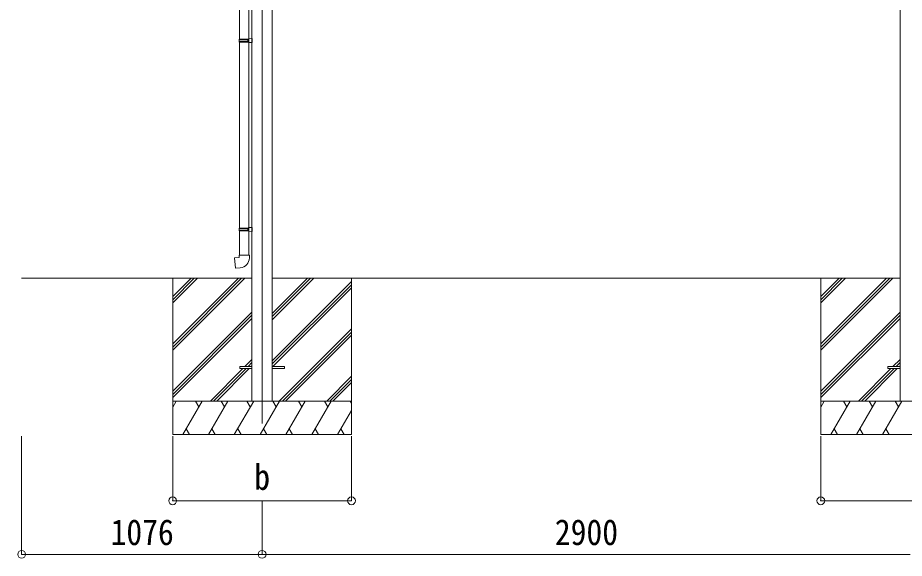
# Model space of a CAD drawing. Units: millimetres at full size. Extents: x -9783 to 9892, y -6828 to 6752.
# Drawn here: x -3142 to 825, y -1951 to 470 of the extents above; entities that cross this region are included whole.
import ezdxf
from ezdxf.enums import TextEntityAlignment as Align

# ---------------------------------------------------------------- set-up
doc = ezdxf.new("R2010")
doc.units = ezdxf.units.MM
doc.header["$LTSCALE"] = 35
doc.header["$PDMODE"] = 32
doc.header["$PDSIZE"] = 35
for name, color, linetype, lineweight in [('0-0_0', 7, 'Continuous', 9), ('0-1_本体', 4, 'Continuous', 9), ('0-2_部品', 7, 'Continuous', 9), ('0-8_PARTS2', 2, 'Continuous', 9), ('0-A_寸法', 4, 'Continuous', 9)]:
    doc.layers.add(name, color=color, linetype=linetype, lineweight=lineweight)
doc.styles.add('ＭＳ ゴシック', font='')
doc.styles.get('ＭＳ ゴシック').set_extended_font_data('MS Gothic')

msp = doc.modelspace()

# ---------------------------------------------------------------- linework, layer by layer
at = {"layer": '0-0_0'}
for p, q in [((-3124.71, -696.92), (-2093.91, -696.92)), ((-2448.71, -696.92), (-2448.71, -1396.92)), ((-2448.71, -991.1), (-2154.53, -696.92)), ((-2448.71, -1005.24), (-2140.38, -696.92)), ((-2448.71, -1019.38), (-2126.24, -696.92)), ((-2448.71, -807.25), (-2338.37, -696.92)), ((-2448.71, -793.11), (-2352.52, -696.92)), ((-2448.71, -778.97), (-2366.66, -696.92)), ((-2003.51, -696.92), (806.09, -696.92)), ((-2003.51, -882.55), (-1817.87, -696.92)), ((-2003.51, -868.41), (-1832.02, -696.92)), ((-2003.51, -854.27), (-1846.16, -696.92)), ((-2003.51, -1066.4), (-1648.71, -711.6)), ((-1648.71, -696.92), (-1648.71, -1396.92)), ((451.29, -696.92), (451.29, -1396.92)), ((451.29, -991.1), (745.47, -696.92)), ((451.29, -1005.24), (759.62, -696.92)), ((451.29, -1019.38), (773.76, -696.92)), ((451.29, -807.25), (561.63, -696.92)), ((451.29, -793.11), (547.48, -696.92)), ((451.29, -778.97), (533.34, -696.92)), ((-2003.51, -1080.54), (-1648.71, -725.74)), ((-2001.25, -1092.42), (-1648.71, -739.89)), ((-2448.71, -1203.23), (-2093.91, -848.43)), ((-2448.71, -1217.37), (-2093.91, -862.57)), ((451.29, -1203.23), (806.09, -848.43)), ((451.29, -1217.37), (806.09, -862.57)), ((-2448.71, -1231.52), (-2093.91, -876.72)), ((451.29, -1231.52), (806.09, -876.72)), ((-1971.9, -1246.92), (-1648.71, -923.73)), ((-1957.76, -1246.92), (-1648.71, -937.87)), ((-1943.61, -1246.92), (-1648.71, -952.02)), ((-2125.76, -1092.42), (-2093.91, -1060.56)), ((774.24, -1092.42), (806.09, -1060.56)), ((-2280.26, -1246.92), (-2134.76, -1101.42)), ((-2266.12, -1246.92), (-2120.62, -1101.42)), ((-2251.98, -1246.92), (-2106.48, -1101.42)), ((-2111.62, -1092.42), (-2093.91, -1074.71)), ((-2097.48, -1092.42), (-2093.91, -1088.85)), ((619.74, -1246.92), (765.24, -1101.42)), ((633.88, -1246.92), (779.38, -1101.42)), ((648.02, -1246.92), (793.52, -1101.42)), ((788.38, -1092.42), (806.09, -1074.71)), ((802.52, -1092.42), (806.09, -1088.85)), ((-1759.76, -1246.92), (-1648.71, -1135.86)), ((-1745.62, -1246.92), (-1648.71, -1150.01)), ((-1731.48, -1246.92), (-1648.71, -1164.15)), ((-1648.71, -1246.92), (-2448.71, -1246.92)), ((-2448.71, -1274.42), (-2432.83, -1246.92)), ((-2403.96, -1396.92), (-2317.36, -1246.92)), ((-2332.36, -1272.9), (-2347.36, -1246.92)), ((-2288.49, -1396.92), (-2201.89, -1246.92)), ((-2216.89, -1272.9), (-2231.89, -1246.92)), ((-2173.02, -1396.92), (-2086.42, -1246.92)), ((-2101.42, -1272.9), (-2116.42, -1246.92)), ((-2057.55, -1396.92), (-1970.95, -1246.92)), ((-1985.95, -1272.9), (-2000.95, -1246.92)), ((-1942.08, -1396.92), (-1855.48, -1246.92)), ((-1870.48, -1272.9), (-1885.48, -1246.92)), ((-1826.61, -1396.92), (-1740.01, -1246.92)), ((-1770.01, -1246.92), (-1755.01, -1272.9)), ((-1654.54, -1246.92), (-1648.71, -1257.02)), ((1251.29, -1246.92), (451.29, -1246.92)), ((451.29, -1274.42), (467.17, -1246.92)), ((496.04, -1396.92), (582.64, -1246.92)), ((567.64, -1272.9), (552.64, -1246.92)), ((611.51, -1396.92), (698.11, -1246.92)), ((683.11, -1272.9), (668.11, -1246.92)), ((726.98, -1396.92), (813.58, -1246.92)), ((798.58, -1272.9), (783.58, -1246.92)), ((-1711.14, -1396.92), (-1648.71, -1288.78)), ((-2388.96, -1370.94), (-2373.96, -1396.92)), ((-2273.49, -1370.94), (-2258.49, -1396.92)), ((-2158.02, -1370.94), (-2143.02, -1396.92)), ((-2042.55, -1370.94), (-2027.55, -1396.92)), ((-1927.08, -1370.94), (-1912.08, -1396.92)), ((-1811.61, -1370.94), (-1796.61, -1396.92)), ((-1696.14, -1370.94), (-1681.14, -1396.92)), ((511.04, -1370.94), (526.04, -1396.92)), ((626.51, -1370.94), (641.51, -1396.92)), ((741.98, -1370.94), (756.98, -1396.92)), ((-2448.71, -1396.92), (-1648.71, -1396.92)), ((451.29, -1396.92), (1251.29, -1396.92))]:
    msp.add_line(p, q, dxfattribs=at)
at = {"layer": '0-1_本体'}
for p, q in [((-2093.91, 1629.46), (-2093.91, -1246.92)), ((-2003.51, 1629.46), (-2003.51, -1246.92)), ((806.09, 1629.46), (806.09, -1246.92))]:
    msp.add_line(p, q, dxfattribs=at)
at = {"layer": '0-2_部品'}
for p, q in [((-2149.71, 1317.02), (-2149.71, 372.83)), ((-2107.71, 1314.46), (-2107.71, 375.39)), ((-2151.71, 370.83), (-2150.71, 372.83)), ((-2151.71, 370.83), (-2107.71, 370.83)), ((-2151.71, 370.83), (-2151.71, 362.83)), ((-2151.71, 362.83), (-2107.71, 362.83)), ((-2151.71, 362.83), (-2150.71, 360.83)), ((-2150.71, 372.83), (-2107.71, 372.83)), ((-2150.71, 360.83), (-2107.71, 360.83)), ((-2149.71, 360.83), (-2149.71, -472.33)), ((-2112.18, 370.83), (-2112.61, 372.83)), ((-2109.71, 375.33), (-2093.71, 375.8)), ((-2109.71, 373.33), (-2109.71, 375.33)), ((-2109.71, 373.33), (-2107.71, 373.33)), ((-2109.71, 358.33), (-2109.71, 360.33)), ((-2109.71, 358.33), (-2093.71, 357.86)), ((-2107.71, 358.27), (-2107.71, -469.77)), ((-2093.71, 375.8), (-2093.71, 357.86)), ((-2151.71, -474.33), (-2150.71, -472.33)), ((-2151.71, -474.33), (-2107.71, -474.33)), ((-2151.71, -474.33), (-2151.71, -482.33)), ((-2150.71, -472.33), (-2107.71, -472.33)), ((-2112.18, -474.33), (-2112.61, -472.33)), ((-2109.71, -469.83), (-2093.71, -469.36)), ((-2109.71, -471.83), (-2109.71, -469.83)), ((-2109.71, -471.83), (-2107.71, -471.83)), ((-2093.71, -469.36), (-2093.71, -487.3)), ((-2151.71, -482.33), (-2107.71, -482.33)), ((-2151.71, -482.33), (-2150.71, -484.33)), ((-2150.71, -484.33), (-2107.71, -484.33)), ((-2149.71, -484.33), (-2149.71, -594.33)), ((-2109.71, -486.83), (-2109.71, -484.83)), ((-2109.71, -486.83), (-2093.71, -487.3)), ((-2107.71, -486.89), (-2107.71, -594.33)), ((-2151.71, -594.33), (-2105.71, -594.33)), ((-2151.71, -604.33), (-2151.71, -594.33)), ((-2105.71, -594.33), (-2105.71, -605.24))]:
    msp.add_line(p, q, dxfattribs=at)
at = {"layer": '0-2_部品', "color": 4}
for p, q in [((-2148.51, -1092.42), (-2148.51, -1101.42)), ((-2093.71, -1092.42), (-2148.51, -1092.42)), ((-2093.71, -1101.42), (-2148.51, -1101.42)), ((-1948.91, -1092.42), (-2003.71, -1092.42)), ((751.49, -1092.42), (751.49, -1101.42)), ((806.29, -1092.42), (751.49, -1092.42)), ((806.29, -1101.42), (751.49, -1101.42))]:
    msp.add_line(p, q, dxfattribs=at)
at = {"layer": '0-2_部品'}
for points in [[(-2112.18, 370.83), (-2112.18, 362.83), (-2112.61, 360.83)], [(-2109.71, 360.33), (-2107.71, 360.33), (-2107.71, 373.33)], [(-2112.18, -474.33), (-2112.18, -482.33), (-2112.61, -484.33)], [(-2109.71, -484.83), (-2107.71, -484.83), (-2107.71, -471.83)], [(-2146.78, -650.07), (-2167.62, -651.9), (-2171.63, -606.07), (-2151.71, -604.33)]]:
    msp.add_lwpolyline(points, dxfattribs=at)
at = {"layer": '0-2_部品', "color": 4}
msp.add_lwpolyline([(-1948.91, -1092.42), (-1948.91, -1101.42), (-2003.71, -1101.42)], dxfattribs=at)
at = {"layer": '0-2_部品'}
msp.add_arc((-2150.71, -605.24), 45, 275, 0, dxfattribs=at)
at = {"layer": '0-8_PARTS2'}
msp.add_line((-2048.71, 1603.08), (-2048.71, -1346.92), dxfattribs=at)
at = {"layer": '0-A_寸法', "color": 6}
for p, q in [((-3124.71, -1933.29), (-3124.71, -1404.34)), ((-2448.71, -1693.31), (-2448.71, -1404.34)), ((-1648.71, -1693.31), (-1648.71, -1404.34)), ((451.29, -1693.31), (451.29, -1404.34)), ((-2448.71, -1693.31), (-1648.71, -1693.31)), ((-2048.71, -1933.29), (-2048.71, -1693.31)), ((451.29, -1693.31), (1251.29, -1693.31)), ((-3124.71, -1933.29), (-2048.71, -1933.29)), ((-2048.71, -1933.29), (851.29, -1933.29))]:
    msp.add_line(p, q, dxfattribs=at)
for p in [(-2448.71, -1693.31), (-1648.71, -1693.31), (451.29, -1693.31), (-3124.71, -1933.29), (-2048.71, -1933.29)]:
    msp.add_point(p, dxfattribs=at)

# ---------------------------------------------------------------- texts
at = {"layer": '0-A_寸法', "color": 7, "style": 'ＭＳ ゴシック', "width": 0.9}
for s, p in [('b', (-2083.71, -1678.81)), ('1076', (-2726.71, -1926.29)), ('2900', (-738.71, -1926.29))]:
    msp.add_text(s, height=115.5, dxfattribs=at).set_placement(p, align=Align.BOTTOM_LEFT)

doc.saveas('drawing.dxf')
